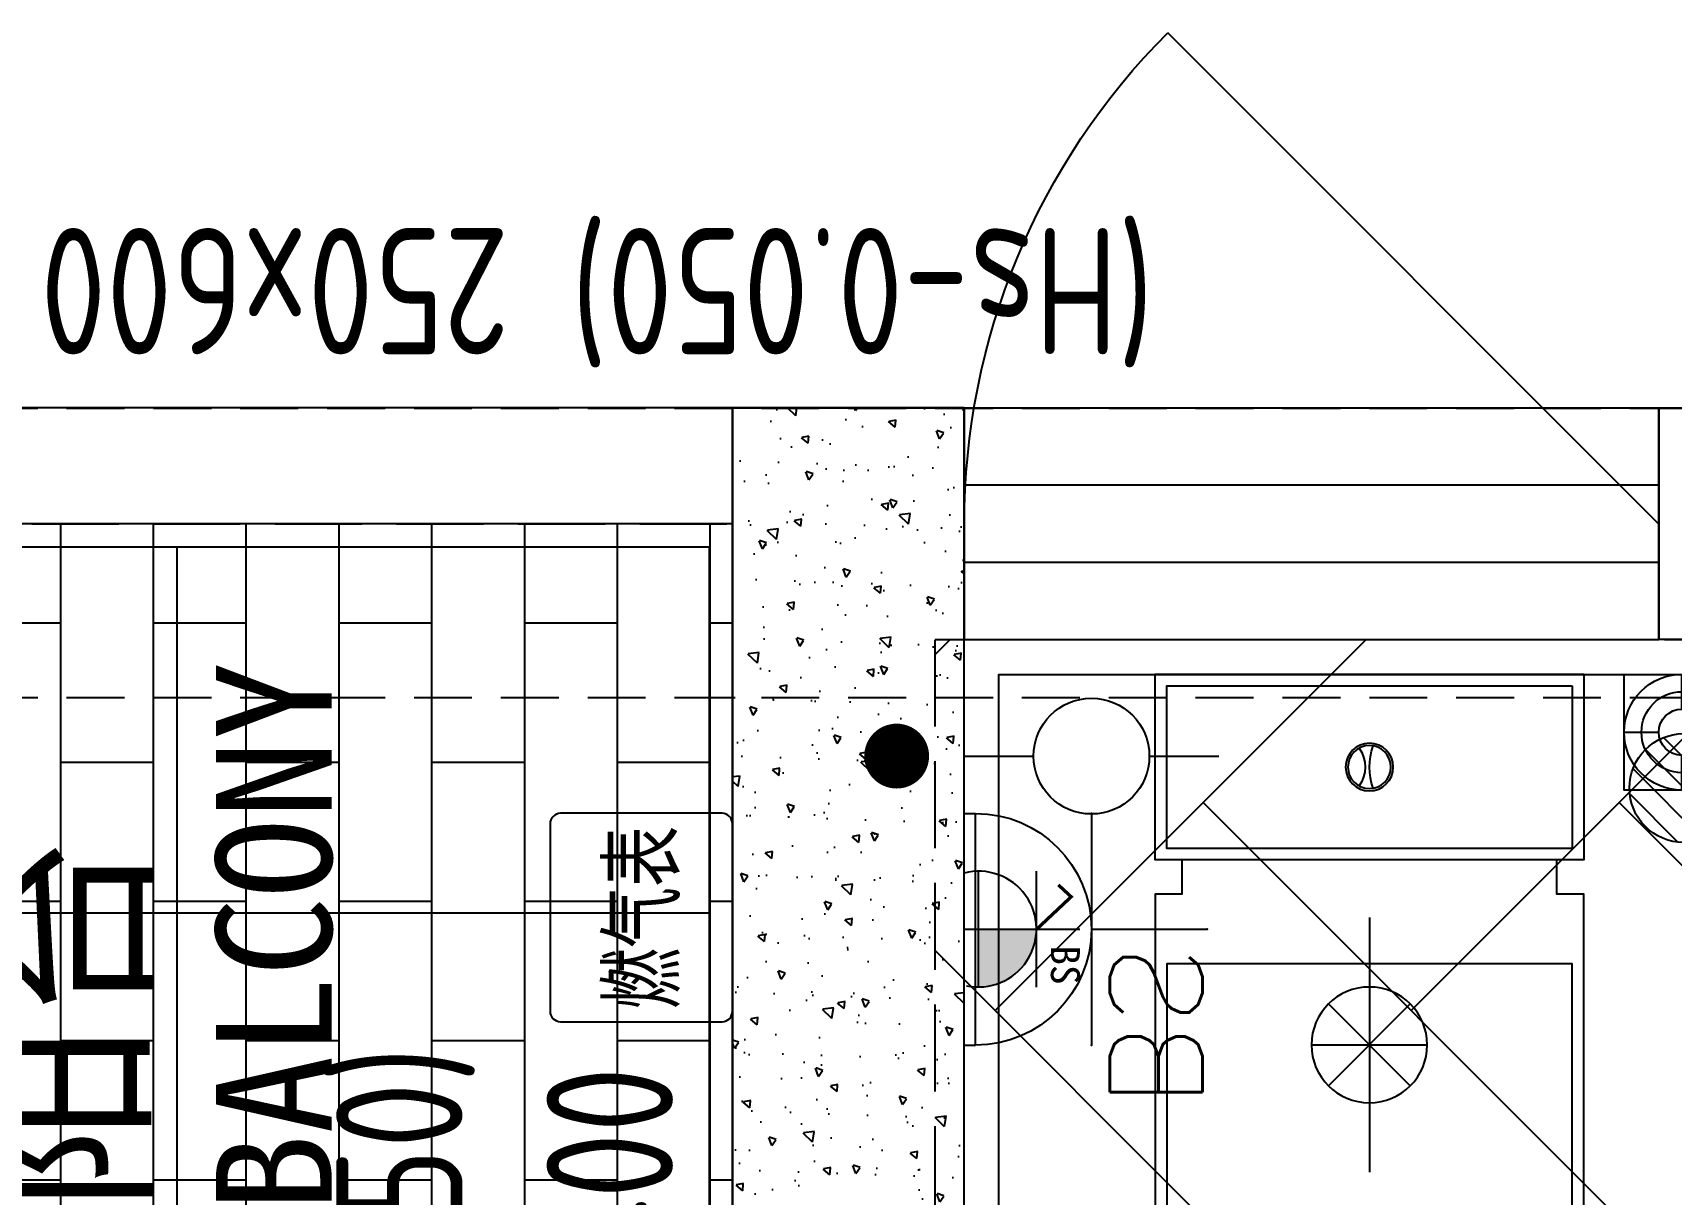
# Model space of a CAD drawing. Header units: millimetres. Extents: x -94739 to 67223, y -48947 to 34737.
# Drawn here: x -53558 to -52143, y -35203 to -34200 of the extents above; entities that cross this region are included whole.
import ezdxf
from ezdxf.enums import TextEntityAlignment as Align

# ---------------------------------------------------------------- set-up
doc = ezdxf.new("R2010")
doc.units = ezdxf.units.MM
doc.linetypes.add('DASH', pattern=[0.35, 0.25, -0.1])
doc.linetypes.add('HIDDEN2', pattern=[0.1875, 0.125, -0.0625])
doc.layers.add('00', color=50, linetype='Continuous', lineweight=30)
for name, color, linetype in [('00-PD-给水管', 140, '直供给水管'), ('1.一次机电点位', 7, 'Continuous'), ('2.一次给排水', 7, 'Continuous'), ('BS-墙', 160, 'Continuous'), ('BS-完成面', 12, 'Continuous'), ('BS-梁', 12, 'Continuous'), ('BS-窗', 12, 'Continuous'), ('D-地漏', 32, 'Continuous'), ('D-地漏图层', 8, 'Continuous'), ('DS-固定家具（不落地不到顶）', 31, 'Continuous'), ('DS-备用', 251, 'Continuous'), ('EM-插座', 4, 'Continuous'), ('EM-电器', 4, 'Continuous'), ('EM-给排水', 7, 'Continuous'), ('EQUIP-插座', 190, 'Continuous'), ('FC-通用', 32, 'Continuous'), ('L-轮廓线', 41, 'Continuous'), ('PUB_HATCH', 9, 'Continuous'), ('SH-文字', 50, 'Continuous'), ('W-地漏', 1, 'Continuous'), ('W-墙体图层', 182, 'Continuous'), ('WALL', 255, 'Continuous'), ('梁虚', 4, 'DASH')]:
    doc.layers.add(name, color=color, linetype=linetype)
doc.styles.add('_TEL_DIM', font='txt_g.shx', dxfattribs={"width": 0.8, "height": 3.5, "bigfont": 'hztxt_g.shx'})
doc.styles.add('hz', font='romans.shx', dxfattribs={"width": 0.8, "bigfont": 'hztxt1.shx'})
doc.styles.add('SYC-S', font='', dxfattribs={"width": 0.8})
doc.styles.add('TSSD2', font='tssdeng2.shx', dxfattribs={"width": 0.8, "bigfont": 'fstxt.shx'})
doc.styles.add('新宋体-SYC', font='')
doc.styles.get('SYC-S').set_extended_font_data('SimSun')
doc.styles.get('新宋体-SYC').set_extended_font_data('NSimSun')
doc.linetypes.add('直供给水管', pattern='A,1.95,-0.15,["J",hz,S=0.13,R=0,X=-0.08,Y=-0.06],-0.1', length=2.2)

# ---------------------------------------------------------------- blocks, each defined once
blk = doc.blocks.new('rthzdvfhSDv')
at = {"ltscale": 2, "extrusion": (0, 0, -1)}
blk.add_line((359809.8, 229096.2), (360234, 229520.4), dxfattribs=at)
blk.add_arc((-359809.8, 229096.2), 599.9, 90, 135, dxfattribs=at)
blk = doc.blocks.new('$TCHSYS$WIN2D')
for p, q in [((-0.5, 0.5), (0.5, 0.5)), ((-0.5, 0.5), (-0.5, -0.5)), ((0.5, 0.5), (0.5, -0.5)), ((0.5, 0.1667), (-0.5, 0.1667)), ((0.5, -0.1667), (-0.5, -0.1667)), ((-0.5, -0.5), (0.5, -0.5))]:
    blk.add_line(p, q)
blk = doc.blocks.new('20220225.14202827')
at = {"layer": '梁虚', "color": 1, "linetype": 'HIDDEN2', "ltscale": 400}
for p, q in [((33650.3, 13050.1), (33650.3, 15750.1)), ((33900.3, 13050.1), (33900.3, 15750.1))]:
    blk.add_line(p, q, dxfattribs=at)
for points in [[(32600.4, 14250.1), (33650.3, 14250.1)], [(32600.4, 14050.1), (33650.3, 14050.1)]]:
    blk.add_lwpolyline(points, dxfattribs=at)
at = {"layer": 'BS-梁', "style": 'TSSD2', "width": 0.8}
blk.add_text('(Hs-0.050) 250x600', height=109.014, rotation=90.0001, dxfattribs=at).set_placement((34056, 14366.9), align=Align.CENTER)
at = {"layer": 'BS-梁', "insert": (32756.5, 14592.3), "char_height": 109.014, "width": 785.712, "attachment_point": 1, "style": 'TSSD2'}
blk.add_mtext('\\pi89.29331,t416.33609,525.35035;(Hs-0.050)   \\P\\pi171.47329,t498.51607,607.53033;200x400', dxfattribs=at)
blk = doc.blocks.new('海龙_08222921')
at = {"layer": 'DS-备用'}
h = blk.add_hatch(dxfattribs=at)
h.set_pattern_fill('AR-BRSTD', color=252, scale=100)
h.set_pattern_definition([(0, (-667644.96, -680053.89), (0, 80.138549), []), (90, (-667644.96, -680053.89), (-120.1928, 80.138549), [80.13855, -80.13854])])
h.paths.add_polyline_path([(-175, 137.7), (1075, 137.7), (1075, 1687.6), (-175, 1687.6)])
h = blk.add_hatch(dxfattribs=at)
h.set_pattern_fill('AR-HBONE', color=256, scale=2.5, angle=180, style=0)
h.set_pattern_definition([(225, (-34864.68, 8365.14), (-4e-14, -359.2102), [762, -254]), (315, (-35044.29, 8185.54), (-8e-14, -359.2102), [762, -254])])
h.paths.add_polyline_path([(374.9, -1212.4), (374.9, -37.4), (975, -37.4), (975, -1687.4), (-625, -1687.4), (-625, -1212.4)])
at = {"layer": 'DS-备用', "color": 1, "linetype": 'DASH', "ltscale": 300}
blk.add_lwpolyline([(-175, 1687.6), (1075, 1687.6), (1075, 137.6), (-175, 137.6)], close=True, dxfattribs=at)
blk.add_lwpolyline([(374.9, -1212.4), (374.9, -37.4), (975, -37.4), (975, -1687.4), (-625, -1687.4), (-625, -1212.4), (374.9, -1212.4)], dxfattribs=at)
blk = doc.blocks.new('$equip$00001765')
for p, q in [((0, 0.55), (0, 1.05)), ((0.5, 0.55), (-0.5, 0.55)), ((-0.5, 0.05), (0.5, 0.05)), ((-0.5, 0), (-0.5, 0.05)), ((0.5, 0), (0.5, 0.05))]:
    blk.add_line(p, q)
blk.add_arc((0, 0.05), 0.5, 0, 180)
for p in [(0, 1.05), (-0.5, 0.55), (0.5, 0.55), (0, 0.05)]:
    blk.add_point(p)
at = {"color": 7, "style": '_TEL_DIM'}
blk.add_attdef('$TEXT$', text='', height=0.4, dxfattribs=at).set_placement((0.295, 0.8375), align=Align.MIDDLE_CENTER)
at = {"color": 7, "style": '_TEL_DIM', "flags": 1}
blk.add_attdef('A', text='', height=0.00002, dxfattribs=at).set_placement((0, 0), align=Align.MIDDLE_CENTER)
blk = doc.blocks.new('海龙_08222659')
at = {"layer": 'EQUIP-插座', "ltscale": 0.05}
ref = blk.add_blockref('$equip$00001765', (2840.5, -52.2), dxfattribs=dict(at, xscale=-200, yscale=200, zscale=200, rotation=180))
ref.add_attrib('$TEXT$', 'BS', dxfattribs={"layer": '0', "color": 7, "height": 80, "rotation": 180, "style": '_TEL_DIM', "text_generation_flag": 2}).set_placement((2756.5, -218.1), align=Align.MIDDLE_CENTER)
blk = doc.blocks.new('A$C6cfc6835')
at = {"color": 5, "linetype": 'ByBlock'}
blk.add_blockref('海龙_08222659', (2184.4, -1997.8), dxfattribs=at)
blk = doc.blocks.new('海龙_08221801')
at = {"layer": '00-PD-给水管', "ltscale": 0.5, "const_width": 28}
blk.add_lwpolyline([(2987.7, 9.7, 1), (2987.7, -18.3, 1)], format="xyb", close=True, dxfattribs=at)
blk = doc.blocks.new('A$C95dd1331')
at = {"layer": '00', "color": 6, "ltscale": 0.5}
blk.add_blockref('海龙_08221801', (2186.7, -1987.5), dxfattribs=at)
blk = doc.blocks.new('$TwtSys$00000141')
for p, q in [((-94.2, 7.7), (-10.1, 91.8)), ((-94.2, 7.7), (-10.1, 91.8)), ((-87.2, -35.1), (35.1, 87.2)), ((-87.2, -35.1), (35.1, 87.2)), ((-66.5, -66.5), (66.5, 66.5)), ((-66.5, -66.5), (66.5, 66.5)), ((-32.4, -87.1), (87.6, 32.9)), ((-32.4, -87.1), (87.6, 32.9)), ((11.4, -92.3), (92.3, -11.4)), ((11.4, -92.3), (92.3, -11.4))]:
    blk.add_line(p, q)
blk.add_circle((0, 0), 94)
blk.add_circle((0, 0), 94)
blk = doc.blocks.new('A$Cf5d18752')
at = {"layer": 'W-地漏', "xscale": 0.5, "yscale": 0.5, "zscale": 0.5, "rotation": 179.9999999999586}
blk.add_blockref('$TwtSys$00000141', (5146.8, -2671.6), dxfattribs=at)
blk = doc.blocks.new('带开关防溅五孔插座')
at = {"linetype": 'ByBlock'}
blk.add_hatch(color=251, dxfattribs=at).paths.add_polyline_path([(50, 0), (-50, 0, -0.412679), (-0.3, 50), (0, 50), (0, 50, 0.414228), (-50, 0), (0, 0), (0, 50), (-0.3, 50, -0.41578)])
for p, q in [((0, -12.5), (0, 87.5)), ((50, 50), (-50, 50)), ((50, 0), (-50, 0))]:
    blk.add_line(p, q, dxfattribs=at)
at = {"linetype": 'ByBlock', "const_width": 2.86}
blk.add_lwpolyline([(0.3, 50), (-27.9, 80), (-38.2, 68.9)], dxfattribs=at)
at = {"linetype": 'ByBlock'}
blk.add_arc((0, 0), 50, 347.9685, 194.4805, dxfattribs=at)
at = {"color": 50, "style": 'SYC-S'}
blk.add_attdef('插座名称', text='', height=25, dxfattribs=at).set_placement((13.9, 75), align=Align.MIDDLE_LEFT)
blk = doc.blocks.new('1235wedfasdg')
at = {"color": 4, "linetype": 'ByBlock'}
for p, q in [((0, 1), (0, 2.2)), ((0, -2.2), (0, -1))]:
    blk.add_line(p, q, dxfattribs=at)
blk.add_circle((0, 0), 1, dxfattribs=at)
blk = doc.blocks.new('1254wegadfg')
at = {"color": 30, "linetype": 'ByBlock'}
for p, q in [((0, 1), (0, 2.2)), ((0, -1), (0, 1)), ((-0.707, -0.707), (0.707, 0.707)), ((-0.707, 0.707), (0.707, -0.707)), ((-1, 0), (1, 0)), ((0, -2.2), (0, -1))]:
    blk.add_line(p, q, dxfattribs=at)
blk.add_circle((0, 0), 1, dxfattribs=at)
blk = doc.blocks.new('A$C55a3bae6')
at = {"layer": 'PUB_HATCH'}
h = blk.add_hatch(dxfattribs=at)
h.set_pattern_fill('混凝土', color=256, scale=10)
h.set_pattern_definition([(50, (-359911.006, -229246.24), (71.726018, -6.2752135), [7.5, -82.5]), (355, (-359911.006, -229246.24), (-13.875133, 75.219213), [6, -66]), (100.4514, (-359905.03, -229246.76), (57.850938, 68.943954), [6.374019, -70.114211]), (46.1842, (-359911.01, -229226.24), (106.724105, -16.551901), [11.25, -123.75]), (96.6356, (-359902.11, -229227.62), (93.46627, 97.411787), [9.56103, -105.1713]), (351.1842, (-359911.01, -229226.24), (93.466195, 97.41186), [9, -99]), (21, (-359901.006, -229231.24), (59.690705, -40.261889), [7.5, -82.5]), (326, (-359901.006, -229231.24), (24.331533, 72.515005), [6, -66]), (71.4514, (-359896.03, -229234.594), (84.022263, 32.25305), [6.374019, -70.114211]), (37.5, (-359911.006, -229246.24), (1.2159855, 33.2893854), [0, -65.2, 0, -67, 0, -66.25]), (7.5, (-359911.006, -229246.24), (26.3069537, 39.4411712), [0, -38.2, 0, -63.7, 0, -25.25]), (327.5, (-359933.306, -229246.24), (53.3822436, -2.2554872), [0, -25, 0, -78, 0, -103.5]), (317.5, (-359943.306, -229246.24), (58.318617, 10.010498), [0, -32.5, 0, -51.8, 0, -73.5])])
h.paths.add_polyline_path([(-1350, 600), (0, 600), (0, 800), (-1350, 800)])
at = {"layer": 'BS-墙'}
blk.add_lwpolyline([(-1350, 600), (0, 600), (0, 800), (-1350, 800)], close=True, dxfattribs=at)
blk = doc.blocks.new('A$Ca47f48f8')
at = {"ltscale": 3}
blk.add_lwpolyline([(-670, -295, -0.414214), (-570, -195), (-190, -195), (-190, -218.1), (-160.4, -218.1), (-160.4, -541.9), (-190, -541.9), (-190, -565), (-570, -565, -0.414214), (-670, -465)], format="xyb", close=True, dxfattribs=at)
blk.add_lwpolyline([(0, -195), (-160.4, -195), (-160.4, -565), (0, -565)], close=True, dxfattribs=at)
at = {"color": 250, "ltscale": 3}
blk.add_lwpolyline([(-660, -295, -0.414214), (-570, -205), (-250, -205), (-250, -228.1), (-250, -228.1), (-250, -531.9), (-250, -531.9), (-250, -555), (-570, -555, -0.414214), (-660, -465)], format="xyb", close=True, dxfattribs=at)
blk.add_lwpolyline([(-10, -205), (-150.4, -205), (-150.4, -555), (-10, -555)], close=True, dxfattribs=at)
at = {"ltscale": 3}
blk.add_circle((-80.2, -380), 20.6, dxfattribs=at)
at = {"color": 250, "ltscale": 3}
blk.add_circle((-80.2, -380), 18.6, dxfattribs=at)
for centre, radius, start, end in [((-80.2, -325.5), 54.5, 250.3847, 289.6153), ((-80.2, -412.4), 28.6, 55.3042, 124.6958)]:
    blk.add_arc(centre, radius, start, end, dxfattribs=at)
blk = doc.blocks.new('A$C21C0253C')
at = {"layer": 'D-地漏', "color": 250, "linetype": 'ByBlock'}
for p, q in [((50, 100), (50, 70)), ((30, 50), (0, 50)), ((100, 50), (70, 50)), ((50, 30), (50, 0))]:
    blk.add_line(p, q, dxfattribs=at)
at = {"layer": 'D-地漏', "color": 1, "linetype": 'ByBlock'}
blk.add_lwpolyline([(0, 100), (100, 100), (100, 0), (0, 0)], close=True, dxfattribs=at)
at = {"layer": 'D-地漏', "color": 250, "linetype": 'ByBlock'}
for radius in [50, 35, 20]:
    blk.add_circle((50, 50), radius, dxfattribs=at)
blk = doc.blocks.new('1325rfgasdg')
at = {"layer": 'SH-文字', "linetype": 'ByBlock', "style": 'SYC-S'}
for tag, height, p in [('名称', 120, (0, 90)), ('空间英文', 100, (0, -90))]:
    blk.add_attdef(tag, text='', height=height, dxfattribs=at).set_placement(p, align=Align.MIDDLE)
blk = doc.blocks.new('12523RTSADG')
at = {"layer": 'W-墙体图层', "color": 3, "ltscale": 200}
blk.add_lwpolyline([(-81, 0), (81, 0, 0.414214), (90, 9), (90, 148.5, 0.414214), (81, 157.5), (-81, 157.5, 0.414214), (-90, 148.5), (-90, 9, 0.414214)], format="xyb", close=True, dxfattribs=at)
at = {"color": 50, "ltscale": 200, "style": '新宋体-SYC', "width": 0.7}
blk.add_text('燃气表', height=55.3, dxfattribs=at).set_placement((0, 78.8), align=Align.MIDDLE_CENTER)
blk = doc.blocks.new('fegfer')
at = {"layer": 'FC-通用'}
h = blk.add_hatch(dxfattribs=at)
h.set_pattern_fill('_USER', color=251, scale=600, double=1, pattern_type=0)
h.set_pattern_definition([(0, (-79960.1, -35365.9), (0, 600), []), (90, (-79960.1, -35365.9), (-600, 4e-14), [])])
h.paths.add_polyline_path([(-78800.1, -33855.9), (-79029.7, -33855.9), (-79029.7, -33955.9), (-79129.7, -33955.9), (-79129.7, -33855.9), (-79960.1, -33855.9), (-79960.1, -33885.9), (-79960.1, -35335.9), (-79960.1, -35365.9), (-78800.1, -35365.9)])
h = blk.add_hatch(dxfattribs=at)
h.set_pattern_fill('矩形_600_1200_0_0', color=251, pattern_type=2)
h.set_pattern_definition([(0, (-80900.1, -35615.9), (0, 1200), []), (90, (-80900.1, -35615.9), (-600, 4e-14), [])])
h.paths.add_polyline_path([(-78910.1, -35616), (-80210.1, -35615.9), (-80210.1, -35630.9), (-80270.1, -35630.9), (-80270.1, -35615.9), (-80890.1, -35615.9), (-80890.1, -35630.9), (-80900.1, -35630.9), (-80900.1, -37205.8), (-80200.1, -37205.8), (-80200.1, -36705.8), (-79708.5, -36255.9), (-79310.1, -36255.9), (-79010.1, -36255.9), (-79010.1, -36155.9), (-78910.1, -36155.9)])
at = {"layer": 'BS-墙'}
for p, q in [((-80230.1, -35385.9), (-78680.1, -35385.9)), ((-78680.1, -35385.9), (-78680.1, -35585.9)), ((-78680.1, -35585.9), (-78880.1, -35585.9)), ((-78880.1, -36585.9), (-78880.1, -36185.9)), ((-78880.1, -36185.9), (-78680.1, -36185.9)), ((-78680.1, -36185.9), (-78680.1, -36585.9))]:
    blk.add_line(p, q, dxfattribs=at)
at = {"layer": 'BS-完成面'}
for points in [[(-79960.1, -33855.9), (-78800.1, -33855.9), (-78800.1, -35365.9), (-79960.1, -35365.9)], [(-80230.1, -35615.9), (-78910.1, -35616), (-78910.1, -36255.9), (-79310.1, -36255.9), (-79310.1, -37205.8), (-80900.1, -37205.8), (-80900.1, -35630.9)]]:
    blk.add_lwpolyline(points, dxfattribs=at)
at = {"layer": 'BS-窗', "color": 251}
for points in [[(-78780.1, -35385.9), (-78780.1, -33835.9)], [(-78780.1, -35385.9), (-78780.1, -33835.9)], [(-78780.1, -35385.9), (-78780.1, -33835.9)], [(-78680.1, -35385.9), (-78680.1, -33835.9)], [(-78680.1, -35385.9), (-78680.1, -33835.9)], [(-78680.1, -35385.9), (-78680.1, -33835.9)]]:
    blk.add_lwpolyline(points, dxfattribs=at)
at = {"layer": 'WALL'}
blk.add_line((-80230.1, -35585.9), (-78880.1, -35586), dxfattribs=at)
blk.add_line((-80230.1, -35585.9), (-78880.1, -35586), dxfattribs=at)
blk.add_line((-80230.1, -35585.9), (-78880.1, -35586), dxfattribs=at)
at = {"layer": '1.一次机电点位'}
blk.add_blockref('A$C6cfc6835', (-84155.1, -33535.9), dxfattribs=at)
at = {"layer": '2.一次给排水'}
for name in ['A$Cf5d18752', 'A$C95dd1331']:
    blk.add_blockref(name, (-84155.1, -33535.9), dxfattribs=at)
at = {"layer": 'BS-墙'}
blk.add_blockref('A$C55a3bae6', (-78680.1, -36185.9), dxfattribs=at)
at = {"layer": 'BS-梁'}
blk.add_blockref('20220225.14202827', (-112580.7, -49636), dxfattribs=at)
at = {"layer": 'BS-窗', "zscale": 600}
for xscale, yscale, rotation in [(-600, -200, 90), (600, 200, 270), (600, 200, 270)]:
    blk.add_blockref('$TCHSYS$WIN2D', (-78780.1, -35885.9), dxfattribs=dict(at, xscale=xscale, yscale=yscale, rotation=rotation))
at = {"layer": 'BS-窗'}
blk.add_blockref('rthzdvfhSDv', (-438590.1, -265282.2), dxfattribs=at)
at = {"layer": 'D-地漏图层', "color": 250, "rotation": 90}
blk.add_blockref('A$C21C0253C', (-78910.1, -36255.9), dxfattribs=at)
at = {"layer": 'DS-固定家具（不落地不到顶）', "xscale": -1, "rotation": 180}
blk.add_blockref('A$Ca47f48f8', (-78910, -36316), dxfattribs=at)
at = {"layer": 'EM-插座', "rotation": 180}
blk.add_blockref('带开关防溅五孔插座', (-79130.1, -35598.4), dxfattribs=at).add_auto_attribs({'插座名称': 'BS'})
at = {"layer": 'EM-电器'}
blk.add_blockref('12523RTSADG', (-79120.1, -35385.9), dxfattribs=at)
at = {"layer": 'EM-给排水'}
for name, p, xscale, yscale, zscale, rotation in [('1235wedfasdg', (-78980.7, -35695.9, 0), 50.00000002623226, 50.00000002623226, 50.00000002623226, 180), ('1254wegadfg', (-79230.1, -35935.9), -50.00000002607703, 50.00000002607703, 50.00000002607703, 90)]:
    blk.add_blockref(name, p, dxfattribs=dict(at, xscale=xscale, yscale=yscale, zscale=zscale, rotation=rotation))
at = {"layer": 'L-轮廓线'}
blk.add_blockref('海龙_08222921', (-79855.1, -35523.5), dxfattribs=at)
at = {"layer": 'SH-文字'}
ref = blk.add_blockref('1325rfgasdg', (-79375.1, -34899.8), dxfattribs=dict(at, xscale=-1))
ref.add_attrib('空间英文', 'LIVING BALCONY', dxfattribs={"linetype": 'ByBlock', "height": 100, "style": 'SYC-S'}).set_placement((-79375.1, -34989.8), align=Align.MIDDLE)
ref.add_attrib('名称', '生活阳台', dxfattribs={"linetype": 'ByBlock', "height": 120, "style": 'SYC-S'}).set_placement((-79375.1, -34809.8), align=Align.MIDDLE)

msp = doc.modelspace()

# ---------------------------------------------------------------- block references
at = {"rotation": 90}
msp.add_blockref('fegfer', (-88340.1, 44156.4), dxfattribs=at)

doc.saveas('drawing.dxf')
